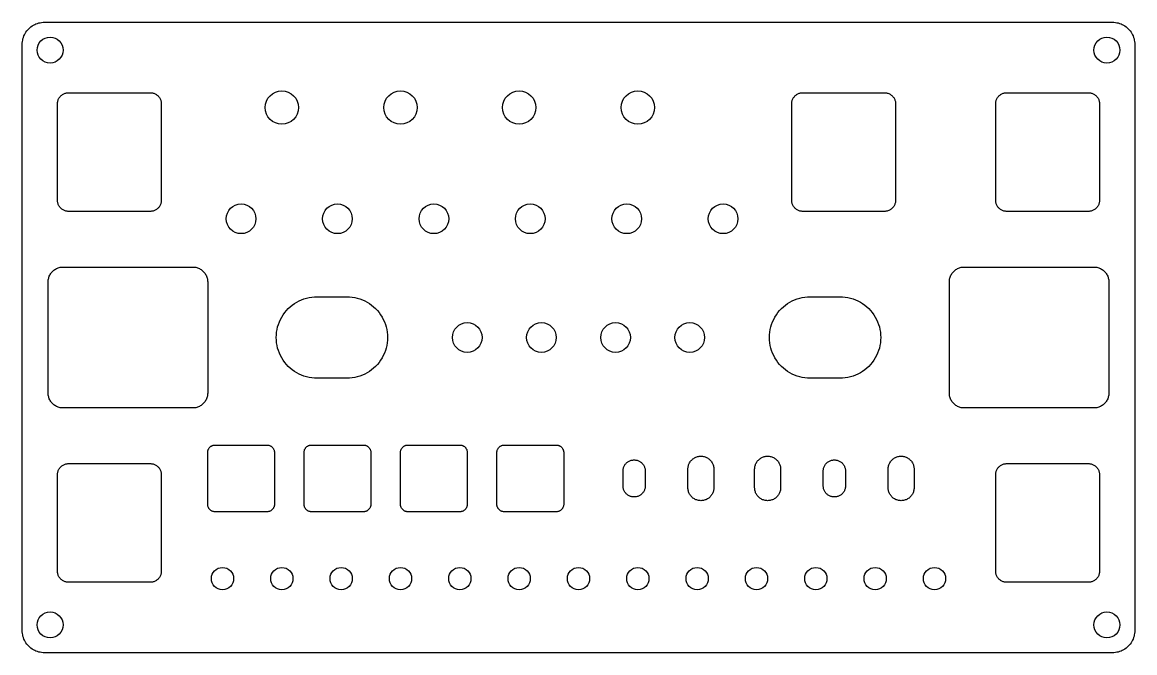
# Model space of a CAD drawing. Header units: millimetres. Extents: x 0 to 425, y -14 to 526.
# Drawn here: x 0 to 300, y 356 to 526 of the extents above; entities that cross this region are included whole.
import ezdxf

# ---------------------------------------------------------------- set-up
doc = ezdxf.new("R2010")
doc.units = ezdxf.units.MM
doc.layers.add('CUT', color=7, linetype='Continuous')

msp = doc.modelspace()

# ---------------------------------------------------------------- linework, layer by layer
at = {"layer": 'CUT'}
for points in [[(300, 362), (299.99, 361.61), (299.95, 361.22), (299.88, 360.83), (299.8, 360.45), (299.68, 360.07), (299.54, 359.7), (299.38, 359.35), (299.2, 359), (298.99, 358.67), (298.76, 358.35), (298.51, 358.04), (298.24, 357.76), (297.96, 357.49), (297.65, 357.24), (297.33, 357.01), (297, 356.8), (296.65, 356.62), (296.3, 356.46), (295.93, 356.32), (295.55, 356.2), (295.17, 356.12), (294.78, 356.05), (294.39, 356.01), (294, 356), (6, 356), (5.61, 356.01), (5.22, 356.05), (4.83, 356.12), (4.45, 356.2), (4.07, 356.32), (3.7, 356.46), (3.35, 356.62), (3, 356.8), (2.67, 357.01), (2.35, 357.24), (2.04, 357.49), (1.76, 357.76), (1.49, 358.04), (1.24, 358.35), (1.01, 358.67), (0.8, 359), (0.62, 359.35), (0.46, 359.7), (0.32, 360.07), (0.2, 360.45), (0.12, 360.83), (0.05, 361.22), (0.01, 361.61), (0, 362), (0, 520), (0.01, 520.39), (0.05, 520.78), (0.12, 521.17), (0.2, 521.55), (0.32, 521.93), (0.46, 522.3), (0.62, 522.65), (0.8, 523), (1.01, 523.33), (1.24, 523.65), (1.49, 523.96), (1.76, 524.24), (2.04, 524.51), (2.35, 524.76), (2.67, 524.99), (3, 525.2), (3.35, 525.38), (3.7, 525.54), (4.07, 525.68), (4.45, 525.8), (4.83, 525.88), (5.22, 525.95), (5.61, 525.99), (6, 526), (294, 526), (294.39, 525.99), (294.78, 525.95), (295.17, 525.88), (295.55, 525.8), (295.93, 525.68), (296.3, 525.54), (296.65, 525.38), (297, 525.2), (297.33, 524.99), (297.65, 524.76), (297.96, 524.51), (298.24, 524.24), (298.51, 523.96), (298.76, 523.65), (298.99, 523.33), (299.2, 523), (299.38, 522.65), (299.54, 522.3), (299.68, 521.93), (299.8, 521.55), (299.88, 521.17), (299.95, 520.78), (299.99, 520.39), (300, 520)], [(37.5, 478), (37.49, 477.8), (37.47, 477.61), (37.44, 477.41), (37.4, 477.22), (37.34, 477.04), (37.27, 476.85), (37.19, 476.67), (37.1, 476.5), (36.99, 476.33), (36.88, 476.17), (36.76, 476.02), (36.62, 475.88), (36.48, 475.74), (36.33, 475.62), (36.17, 475.51), (36, 475.4), (35.83, 475.31), (35.65, 475.23), (35.46, 475.16), (35.28, 475.1), (35.09, 475.06), (34.89, 475.03), (34.7, 475.01), (34.5, 475), (12.5, 475), (12.3, 475.01), (12.11, 475.03), (11.91, 475.06), (11.72, 475.1), (11.54, 475.16), (11.35, 475.23), (11.17, 475.31), (11, 475.4), (10.83, 475.51), (10.67, 475.62), (10.52, 475.74), (10.38, 475.88), (10.24, 476.02), (10.12, 476.17), (10.01, 476.33), (9.9, 476.5), (9.81, 476.67), (9.73, 476.85), (9.66, 477.04), (9.6, 477.22), (9.56, 477.41), (9.53, 477.61), (9.51, 477.8), (9.5, 478), (9.5, 504), (9.51, 504.2), (9.53, 504.39), (9.56, 504.59), (9.6, 504.78), (9.66, 504.96), (9.73, 505.15), (9.81, 505.33), (9.9, 505.5), (10.01, 505.67), (10.12, 505.83), (10.24, 505.98), (10.38, 506.12), (10.52, 506.26), (10.67, 506.38), (10.83, 506.49), (11, 506.6), (11.17, 506.69), (11.35, 506.77), (11.54, 506.84), (11.72, 506.9), (11.91, 506.94), (12.11, 506.97), (12.3, 506.99), (12.5, 507), (34.5, 507), (34.7, 506.99), (34.89, 506.97), (35.09, 506.94), (35.28, 506.9), (35.46, 506.84), (35.65, 506.77), (35.83, 506.69), (36, 506.6), (36.17, 506.49), (36.33, 506.38), (36.48, 506.26), (36.62, 506.12), (36.76, 505.98), (36.88, 505.83), (36.99, 505.67), (37.1, 505.5), (37.19, 505.33), (37.27, 505.15), (37.34, 504.96), (37.4, 504.78), (37.44, 504.59), (37.47, 504.39), (37.49, 504.2), (37.5, 504)], [(235.5, 478), (235.49, 477.8), (235.47, 477.61), (235.44, 477.41), (235.4, 477.22), (235.34, 477.04), (235.27, 476.85), (235.19, 476.67), (235.1, 476.5), (234.99, 476.33), (234.88, 476.17), (234.76, 476.02), (234.62, 475.88), (234.48, 475.74), (234.33, 475.62), (234.17, 475.51), (234, 475.4), (233.83, 475.31), (233.65, 475.23), (233.46, 475.16), (233.28, 475.1), (233.09, 475.06), (232.89, 475.03), (232.7, 475.01), (232.5, 475), (210.5, 475), (210.3, 475.01), (210.11, 475.03), (209.91, 475.06), (209.72, 475.1), (209.54, 475.16), (209.35, 475.23), (209.17, 475.31), (209, 475.4), (208.83, 475.51), (208.67, 475.62), (208.52, 475.74), (208.38, 475.88), (208.24, 476.02), (208.12, 476.17), (208.01, 476.33), (207.9, 476.5), (207.81, 476.67), (207.73, 476.85), (207.66, 477.04), (207.6, 477.22), (207.56, 477.41), (207.53, 477.61), (207.51, 477.8), (207.5, 478), (207.5, 504), (207.51, 504.2), (207.53, 504.39), (207.56, 504.59), (207.6, 504.78), (207.66, 504.96), (207.73, 505.15), (207.81, 505.33), (207.9, 505.5), (208.01, 505.67), (208.12, 505.83), (208.24, 505.98), (208.38, 506.12), (208.52, 506.26), (208.67, 506.38), (208.83, 506.49), (209, 506.6), (209.17, 506.69), (209.35, 506.77), (209.54, 506.84), (209.72, 506.9), (209.91, 506.94), (210.11, 506.97), (210.3, 506.99), (210.5, 507), (232.5, 507), (232.7, 506.99), (232.89, 506.97), (233.09, 506.94), (233.28, 506.9), (233.46, 506.84), (233.65, 506.77), (233.83, 506.69), (234, 506.6), (234.17, 506.49), (234.33, 506.38), (234.48, 506.26), (234.62, 506.12), (234.76, 505.98), (234.88, 505.83), (234.99, 505.67), (235.1, 505.5), (235.19, 505.33), (235.27, 505.15), (235.34, 504.96), (235.4, 504.78), (235.44, 504.59), (235.47, 504.39), (235.49, 504.2), (235.5, 504)], [(290.5, 478), (290.49, 477.8), (290.47, 477.61), (290.44, 477.41), (290.4, 477.22), (290.34, 477.04), (290.27, 476.85), (290.19, 476.67), (290.1, 476.5), (289.99, 476.33), (289.88, 476.17), (289.76, 476.02), (289.62, 475.88), (289.48, 475.74), (289.33, 475.62), (289.17, 475.51), (289, 475.4), (288.83, 475.31), (288.65, 475.23), (288.46, 475.16), (288.28, 475.1), (288.09, 475.06), (287.89, 475.03), (287.7, 475.01), (287.5, 475), (265.5, 475), (265.3, 475.01), (265.11, 475.03), (264.91, 475.06), (264.72, 475.1), (264.54, 475.16), (264.35, 475.23), (264.17, 475.31), (264, 475.4), (263.83, 475.51), (263.67, 475.62), (263.52, 475.74), (263.38, 475.88), (263.24, 476.02), (263.12, 476.17), (263.01, 476.33), (262.9, 476.5), (262.81, 476.67), (262.73, 476.85), (262.66, 477.04), (262.6, 477.22), (262.56, 477.41), (262.53, 477.61), (262.51, 477.8), (262.5, 478), (262.5, 504), (262.51, 504.2), (262.53, 504.39), (262.56, 504.59), (262.6, 504.78), (262.66, 504.96), (262.73, 505.15), (262.81, 505.33), (262.9, 505.5), (263.01, 505.67), (263.12, 505.83), (263.24, 505.98), (263.38, 506.12), (263.52, 506.26), (263.67, 506.38), (263.83, 506.49), (264, 506.6), (264.17, 506.69), (264.35, 506.77), (264.54, 506.84), (264.72, 506.9), (264.91, 506.94), (265.11, 506.97), (265.3, 506.99), (265.5, 507), (287.5, 507), (287.7, 506.99), (287.89, 506.97), (288.09, 506.94), (288.28, 506.9), (288.46, 506.84), (288.65, 506.77), (288.83, 506.69), (289, 506.6), (289.17, 506.49), (289.33, 506.38), (289.48, 506.26), (289.62, 506.12), (289.76, 505.98), (289.88, 505.83), (289.99, 505.67), (290.1, 505.5), (290.19, 505.33), (290.27, 505.15), (290.34, 504.96), (290.4, 504.78), (290.44, 504.59), (290.47, 504.39), (290.49, 504.2), (290.5, 504)], [(50, 426), (49.99, 425.74), (49.97, 425.48), (49.92, 425.22), (49.86, 424.96), (49.79, 424.71), (49.7, 424.47), (49.59, 424.23), (49.46, 424), (49.33, 423.78), (49.17, 423.56), (49.01, 423.36), (48.83, 423.17), (48.64, 422.99), (48.44, 422.83), (48.22, 422.67), (48, 422.54), (47.77, 422.41), (47.53, 422.3), (47.29, 422.21), (47.04, 422.14), (46.78, 422.08), (46.52, 422.03), (46.26, 422.01), (46, 422), (11, 422), (10.74, 422.01), (10.48, 422.03), (10.22, 422.08), (9.96, 422.14), (9.71, 422.21), (9.47, 422.3), (9.23, 422.41), (9, 422.54), (8.78, 422.67), (8.56, 422.83), (8.36, 422.99), (8.17, 423.17), (7.99, 423.36), (7.83, 423.56), (7.67, 423.78), (7.54, 424), (7.41, 424.23), (7.3, 424.47), (7.21, 424.71), (7.14, 424.96), (7.08, 425.22), (7.03, 425.48), (7.01, 425.74), (7, 426), (7, 456), (7.01, 456.26), (7.03, 456.52), (7.08, 456.78), (7.14, 457.04), (7.21, 457.29), (7.3, 457.53), (7.41, 457.77), (7.54, 458), (7.67, 458.22), (7.83, 458.44), (7.99, 458.64), (8.17, 458.83), (8.36, 459.01), (8.56, 459.17), (8.78, 459.33), (9, 459.46), (9.23, 459.59), (9.47, 459.7), (9.71, 459.79), (9.96, 459.86), (10.22, 459.92), (10.48, 459.97), (10.74, 459.99), (11, 460), (46, 460), (46.26, 459.99), (46.52, 459.97), (46.78, 459.92), (47.04, 459.86), (47.29, 459.79), (47.53, 459.7), (47.77, 459.59), (48, 459.46), (48.22, 459.33), (48.44, 459.17), (48.64, 459.01), (48.83, 458.83), (49.01, 458.64), (49.17, 458.44), (49.33, 458.22), (49.46, 458), (49.59, 457.77), (49.7, 457.53), (49.79, 457.29), (49.86, 457.04), (49.92, 456.78), (49.97, 456.52), (49.99, 456.26), (50, 456)], [(293, 426), (292.99, 425.74), (292.97, 425.48), (292.92, 425.22), (292.86, 424.96), (292.79, 424.71), (292.7, 424.47), (292.59, 424.23), (292.46, 424), (292.33, 423.78), (292.17, 423.56), (292.01, 423.36), (291.83, 423.17), (291.64, 422.99), (291.44, 422.83), (291.22, 422.67), (291, 422.54), (290.77, 422.41), (290.53, 422.3), (290.29, 422.21), (290.04, 422.14), (289.78, 422.08), (289.52, 422.03), (289.26, 422.01), (289, 422), (254, 422), (253.74, 422.01), (253.48, 422.03), (253.22, 422.08), (252.96, 422.14), (252.71, 422.21), (252.47, 422.3), (252.23, 422.41), (252, 422.54), (251.78, 422.67), (251.56, 422.83), (251.36, 422.99), (251.17, 423.17), (250.99, 423.36), (250.83, 423.56), (250.67, 423.78), (250.54, 424), (250.41, 424.23), (250.3, 424.47), (250.21, 424.71), (250.14, 424.96), (250.08, 425.22), (250.03, 425.48), (250.01, 425.74), (250, 426), (250, 456), (250.01, 456.26), (250.03, 456.52), (250.08, 456.78), (250.14, 457.04), (250.21, 457.29), (250.3, 457.53), (250.41, 457.77), (250.54, 458), (250.67, 458.22), (250.83, 458.44), (250.99, 458.64), (251.17, 458.83), (251.36, 459.01), (251.56, 459.17), (251.78, 459.33), (252, 459.46), (252.23, 459.59), (252.47, 459.7), (252.71, 459.79), (252.96, 459.86), (253.22, 459.92), (253.48, 459.97), (253.74, 459.99), (254, 460), (289, 460), (289.26, 459.99), (289.52, 459.97), (289.78, 459.92), (290.04, 459.86), (290.29, 459.79), (290.53, 459.7), (290.77, 459.59), (291, 459.46), (291.22, 459.33), (291.44, 459.17), (291.64, 459.01), (291.83, 458.83), (292.01, 458.64), (292.17, 458.44), (292.33, 458.22), (292.46, 458), (292.59, 457.77), (292.7, 457.53), (292.79, 457.29), (292.86, 457.04), (292.92, 456.78), (292.97, 456.52), (292.99, 456.26), (293, 456)], [(87.5, 452), (88.22, 451.98), (88.94, 451.91), (89.65, 451.79), (90.35, 451.63), (91.04, 451.42), (91.71, 451.16), (92.37, 450.87), (93, 450.53), (93.61, 450.15), (94.2, 449.73), (94.75, 449.27), (95.28, 448.78), (95.77, 448.25), (96.23, 447.7), (96.65, 447.11), (97.03, 446.5), (97.37, 445.87), (97.66, 445.21), (97.92, 444.54), (98.13, 443.85), (98.29, 443.15), (98.41, 442.44), (98.48, 441.72), (98.5, 441), (98.48, 440.28), (98.41, 439.56), (98.29, 438.85), (98.13, 438.15), (97.92, 437.46), (97.66, 436.79), (97.37, 436.13), (97.03, 435.5), (96.65, 434.89), (96.23, 434.3), (95.77, 433.75), (95.28, 433.22), (94.75, 432.73), (94.2, 432.27), (93.61, 431.85), (93, 431.47), (92.37, 431.13), (91.71, 430.84), (91.04, 430.58), (90.35, 430.37), (89.65, 430.21), (88.94, 430.09), (88.22, 430.02), (87.5, 430), (79.5, 430), (78.78, 430.02), (78.06, 430.09), (77.35, 430.21), (76.65, 430.37), (75.96, 430.58), (75.29, 430.84), (74.63, 431.13), (74, 431.47), (73.39, 431.85), (72.8, 432.27), (72.25, 432.73), (71.72, 433.22), (71.23, 433.75), (70.77, 434.3), (70.35, 434.89), (69.97, 435.5), (69.63, 436.13), (69.34, 436.79), (69.08, 437.46), (68.87, 438.15), (68.71, 438.85), (68.59, 439.56), (68.52, 440.28), (68.5, 441), (68.52, 441.72), (68.59, 442.44), (68.71, 443.15), (68.87, 443.85), (69.08, 444.54), (69.34, 445.21), (69.63, 445.87), (69.97, 446.5), (70.35, 447.11), (70.77, 447.7), (71.23, 448.25), (71.72, 448.78), (72.25, 449.27), (72.8, 449.73), (73.39, 450.15), (74, 450.53), (74.63, 450.87), (75.29, 451.16), (75.96, 451.42), (76.65, 451.63), (77.35, 451.79), (78.06, 451.91), (78.78, 451.98), (79.5, 452)], [(220.5, 452), (221.22, 451.98), (221.94, 451.91), (222.65, 451.79), (223.35, 451.63), (224.04, 451.42), (224.71, 451.16), (225.37, 450.87), (226, 450.53), (226.61, 450.15), (227.2, 449.73), (227.75, 449.27), (228.28, 448.78), (228.77, 448.25), (229.23, 447.7), (229.65, 447.11), (230.03, 446.5), (230.37, 445.87), (230.66, 445.21), (230.92, 444.54), (231.13, 443.85), (231.29, 443.15), (231.41, 442.44), (231.48, 441.72), (231.5, 441), (231.48, 440.28), (231.41, 439.56), (231.29, 438.85), (231.13, 438.15), (230.92, 437.46), (230.66, 436.79), (230.37, 436.13), (230.03, 435.5), (229.65, 434.89), (229.23, 434.3), (228.77, 433.75), (228.28, 433.22), (227.75, 432.73), (227.2, 432.27), (226.61, 431.85), (226, 431.47), (225.37, 431.13), (224.71, 430.84), (224.04, 430.58), (223.35, 430.37), (222.65, 430.21), (221.94, 430.09), (221.22, 430.02), (220.5, 430), (212.5, 430), (211.78, 430.02), (211.06, 430.09), (210.35, 430.21), (209.65, 430.37), (208.96, 430.58), (208.29, 430.84), (207.63, 431.13), (207, 431.47), (206.39, 431.85), (205.8, 432.27), (205.25, 432.73), (204.72, 433.22), (204.23, 433.75), (203.77, 434.3), (203.35, 434.89), (202.97, 435.5), (202.63, 436.13), (202.34, 436.79), (202.08, 437.46), (201.87, 438.15), (201.71, 438.85), (201.59, 439.56), (201.52, 440.28), (201.5, 441), (201.52, 441.72), (201.59, 442.44), (201.71, 443.15), (201.87, 443.85), (202.08, 444.54), (202.34, 445.21), (202.63, 445.87), (202.97, 446.5), (203.35, 447.11), (203.77, 447.7), (204.23, 448.25), (204.72, 448.78), (205.25, 449.27), (205.8, 449.73), (206.39, 450.15), (207, 450.53), (207.63, 450.87), (208.29, 451.16), (208.96, 451.42), (209.65, 451.63), (210.35, 451.79), (211.06, 451.91), (211.78, 451.98), (212.5, 452)], [(68, 396), (68, 395.87), (67.98, 395.74), (67.96, 395.61), (67.93, 395.48), (67.89, 395.36), (67.85, 395.23), (67.79, 395.12), (67.73, 395), (67.66, 394.89), (67.59, 394.78), (67.5, 394.68), (67.41, 394.59), (67.32, 394.5), (67.22, 394.41), (67.11, 394.34), (67, 394.27), (66.88, 394.21), (66.77, 394.15), (66.64, 394.11), (66.52, 394.07), (66.39, 394.04), (66.26, 394.02), (66.13, 394), (66, 394), (52, 394), (51.87, 394), (51.74, 394.02), (51.61, 394.04), (51.48, 394.07), (51.36, 394.11), (51.23, 394.15), (51.12, 394.21), (51, 394.27), (50.89, 394.34), (50.78, 394.41), (50.68, 394.5), (50.59, 394.59), (50.5, 394.68), (50.41, 394.78), (50.34, 394.89), (50.27, 395), (50.21, 395.12), (50.15, 395.23), (50.11, 395.36), (50.07, 395.48), (50.04, 395.61), (50.02, 395.74), (50, 395.87), (50, 396), (50, 410), (50, 410.13), (50.02, 410.26), (50.04, 410.39), (50.07, 410.52), (50.11, 410.64), (50.15, 410.77), (50.21, 410.88), (50.27, 411), (50.34, 411.11), (50.41, 411.22), (50.5, 411.32), (50.59, 411.41), (50.68, 411.5), (50.78, 411.59), (50.89, 411.66), (51, 411.73), (51.12, 411.79), (51.23, 411.85), (51.36, 411.89), (51.48, 411.93), (51.61, 411.96), (51.74, 411.98), (51.87, 412), (52, 412), (66, 412), (66.13, 412), (66.26, 411.98), (66.39, 411.96), (66.52, 411.93), (66.64, 411.89), (66.77, 411.85), (66.88, 411.79), (67, 411.73), (67.11, 411.66), (67.22, 411.59), (67.32, 411.5), (67.41, 411.41), (67.5, 411.32), (67.59, 411.22), (67.66, 411.11), (67.73, 411), (67.79, 410.88), (67.85, 410.77), (67.89, 410.64), (67.93, 410.52), (67.96, 410.39), (67.98, 410.26), (68, 410.13), (68, 410)], [(94, 396), (94, 395.87), (93.98, 395.74), (93.96, 395.61), (93.93, 395.48), (93.89, 395.36), (93.85, 395.23), (93.79, 395.12), (93.73, 395), (93.66, 394.89), (93.59, 394.78), (93.5, 394.68), (93.41, 394.59), (93.32, 394.5), (93.22, 394.41), (93.11, 394.34), (93, 394.27), (92.88, 394.21), (92.77, 394.15), (92.64, 394.11), (92.52, 394.07), (92.39, 394.04), (92.26, 394.02), (92.13, 394), (92, 394), (78, 394), (77.87, 394), (77.74, 394.02), (77.61, 394.04), (77.48, 394.07), (77.36, 394.11), (77.23, 394.15), (77.12, 394.21), (77, 394.27), (76.89, 394.34), (76.78, 394.41), (76.68, 394.5), (76.59, 394.59), (76.5, 394.68), (76.41, 394.78), (76.34, 394.89), (76.27, 395), (76.21, 395.12), (76.15, 395.23), (76.11, 395.36), (76.07, 395.48), (76.04, 395.61), (76.02, 395.74), (76, 395.87), (76, 396), (76, 410), (76, 410.13), (76.02, 410.26), (76.04, 410.39), (76.07, 410.52), (76.11, 410.64), (76.15, 410.77), (76.21, 410.88), (76.27, 411), (76.34, 411.11), (76.41, 411.22), (76.5, 411.32), (76.59, 411.41), (76.68, 411.5), (76.78, 411.59), (76.89, 411.66), (77, 411.73), (77.12, 411.79), (77.23, 411.85), (77.36, 411.89), (77.48, 411.93), (77.61, 411.96), (77.74, 411.98), (77.87, 412), (78, 412), (92, 412), (92.13, 412), (92.26, 411.98), (92.39, 411.96), (92.52, 411.93), (92.64, 411.89), (92.77, 411.85), (92.88, 411.79), (93, 411.73), (93.11, 411.66), (93.22, 411.59), (93.32, 411.5), (93.41, 411.41), (93.5, 411.32), (93.59, 411.22), (93.66, 411.11), (93.73, 411), (93.79, 410.88), (93.85, 410.77), (93.89, 410.64), (93.93, 410.52), (93.96, 410.39), (93.98, 410.26), (94, 410.13), (94, 410)], [(120, 396), (120, 395.87), (119.98, 395.74), (119.96, 395.61), (119.93, 395.48), (119.89, 395.36), (119.85, 395.23), (119.79, 395.12), (119.73, 395), (119.66, 394.89), (119.59, 394.78), (119.5, 394.68), (119.41, 394.59), (119.32, 394.5), (119.22, 394.41), (119.11, 394.34), (119, 394.27), (118.88, 394.21), (118.77, 394.15), (118.64, 394.11), (118.52, 394.07), (118.39, 394.04), (118.26, 394.02), (118.13, 394), (118, 394), (104, 394), (103.87, 394), (103.74, 394.02), (103.61, 394.04), (103.48, 394.07), (103.36, 394.11), (103.23, 394.15), (103.12, 394.21), (103, 394.27), (102.89, 394.34), (102.78, 394.41), (102.68, 394.5), (102.59, 394.59), (102.5, 394.68), (102.41, 394.78), (102.34, 394.89), (102.27, 395), (102.21, 395.12), (102.15, 395.23), (102.11, 395.36), (102.07, 395.48), (102.04, 395.61), (102.02, 395.74), (102, 395.87), (102, 396), (102, 410), (102, 410.13), (102.02, 410.26), (102.04, 410.39), (102.07, 410.52), (102.11, 410.64), (102.15, 410.77), (102.21, 410.88), (102.27, 411), (102.34, 411.11), (102.41, 411.22), (102.5, 411.32), (102.59, 411.41), (102.68, 411.5), (102.78, 411.59), (102.89, 411.66), (103, 411.73), (103.12, 411.79), (103.23, 411.85), (103.36, 411.89), (103.48, 411.93), (103.61, 411.96), (103.74, 411.98), (103.87, 412), (104, 412), (118, 412), (118.13, 412), (118.26, 411.98), (118.39, 411.96), (118.52, 411.93), (118.64, 411.89), (118.77, 411.85), (118.88, 411.79), (119, 411.73), (119.11, 411.66), (119.22, 411.59), (119.32, 411.5), (119.41, 411.41), (119.5, 411.32), (119.59, 411.22), (119.66, 411.11), (119.73, 411), (119.79, 410.88), (119.85, 410.77), (119.89, 410.64), (119.93, 410.52), (119.96, 410.39), (119.98, 410.26), (120, 410.13), (120, 410)], [(146, 396), (146, 395.87), (145.98, 395.74), (145.96, 395.61), (145.93, 395.48), (145.89, 395.36), (145.85, 395.23), (145.79, 395.12), (145.73, 395), (145.66, 394.89), (145.59, 394.78), (145.5, 394.68), (145.41, 394.59), (145.32, 394.5), (145.22, 394.41), (145.11, 394.34), (145, 394.27), (144.88, 394.21), (144.77, 394.15), (144.64, 394.11), (144.52, 394.07), (144.39, 394.04), (144.26, 394.02), (144.13, 394), (144, 394), (130, 394), (129.87, 394), (129.74, 394.02), (129.61, 394.04), (129.48, 394.07), (129.36, 394.11), (129.23, 394.15), (129.12, 394.21), (129, 394.27), (128.89, 394.34), (128.78, 394.41), (128.68, 394.5), (128.59, 394.59), (128.5, 394.68), (128.41, 394.78), (128.34, 394.89), (128.27, 395), (128.21, 395.12), (128.15, 395.23), (128.11, 395.36), (128.07, 395.48), (128.04, 395.61), (128.02, 395.74), (128, 395.87), (128, 396), (128, 410), (128, 410.13), (128.02, 410.26), (128.04, 410.39), (128.07, 410.52), (128.11, 410.64), (128.15, 410.77), (128.21, 410.88), (128.27, 411), (128.34, 411.11), (128.41, 411.22), (128.5, 411.32), (128.59, 411.41), (128.68, 411.5), (128.78, 411.59), (128.89, 411.66), (129, 411.73), (129.12, 411.79), (129.23, 411.85), (129.36, 411.89), (129.48, 411.93), (129.61, 411.96), (129.74, 411.98), (129.87, 412), (130, 412), (144, 412), (144.13, 412), (144.26, 411.98), (144.39, 411.96), (144.52, 411.93), (144.64, 411.89), (144.77, 411.85), (144.88, 411.79), (145, 411.73), (145.11, 411.66), (145.22, 411.59), (145.32, 411.5), (145.41, 411.41), (145.5, 411.32), (145.59, 411.22), (145.66, 411.11), (145.73, 411), (145.79, 410.88), (145.85, 410.77), (145.89, 410.64), (145.93, 410.52), (145.96, 410.39), (145.98, 410.26), (146, 410.13), (146, 410)], [(162, 405), (162.01, 405.2), (162.03, 405.39), (162.06, 405.59), (162.1, 405.78), (162.16, 405.96), (162.23, 406.15), (162.31, 406.33), (162.4, 406.5), (162.51, 406.67), (162.62, 406.83), (162.74, 406.98), (162.88, 407.12), (163.02, 407.26), (163.17, 407.38), (163.33, 407.49), (163.5, 407.6), (163.67, 407.69), (163.85, 407.77), (164.04, 407.84), (164.22, 407.9), (164.41, 407.94), (164.61, 407.97), (164.8, 407.99), (165, 408), (165.2, 407.99), (165.39, 407.97), (165.59, 407.94), (165.78, 407.9), (165.96, 407.84), (166.15, 407.77), (166.33, 407.69), (166.5, 407.6), (166.67, 407.49), (166.83, 407.38), (166.98, 407.26), (167.12, 407.12), (167.26, 406.98), (167.38, 406.83), (167.49, 406.67), (167.6, 406.5), (167.69, 406.33), (167.77, 406.15), (167.84, 405.96), (167.9, 405.78), (167.94, 405.59), (167.97, 405.39), (167.99, 405.2), (168, 405), (168, 401), (167.99, 400.8), (167.97, 400.61), (167.94, 400.41), (167.9, 400.22), (167.84, 400.04), (167.77, 399.85), (167.69, 399.67), (167.6, 399.5), (167.49, 399.33), (167.38, 399.17), (167.26, 399.02), (167.12, 398.88), (166.98, 398.74), (166.83, 398.62), (166.67, 398.51), (166.5, 398.4), (166.33, 398.31), (166.15, 398.23), (165.96, 398.16), (165.78, 398.1), (165.59, 398.06), (165.39, 398.03), (165.2, 398.01), (165, 398), (164.8, 398.01), (164.61, 398.03), (164.41, 398.06), (164.22, 398.1), (164.04, 398.16), (163.85, 398.23), (163.67, 398.31), (163.5, 398.4), (163.33, 398.51), (163.17, 398.62), (163.02, 398.74), (162.88, 398.88), (162.74, 399.02), (162.62, 399.17), (162.51, 399.33), (162.4, 399.5), (162.31, 399.67), (162.23, 399.85), (162.16, 400.04), (162.1, 400.22), (162.06, 400.41), (162.03, 400.61), (162.01, 400.8), (162, 401)], [(179.5, 405.5), (179.51, 405.73), (179.53, 405.96), (179.57, 406.18), (179.62, 406.41), (179.69, 406.63), (179.77, 406.84), (179.86, 407.05), (179.97, 407.25), (180.09, 407.44), (180.22, 407.63), (180.37, 407.81), (180.53, 407.97), (180.69, 408.13), (180.87, 408.28), (181.06, 408.41), (181.25, 408.53), (181.45, 408.64), (181.66, 408.73), (181.87, 408.81), (182.09, 408.88), (182.32, 408.93), (182.54, 408.97), (182.77, 408.99), (183, 409), (183.23, 408.99), (183.46, 408.97), (183.68, 408.93), (183.91, 408.88), (184.13, 408.81), (184.34, 408.73), (184.55, 408.64), (184.75, 408.53), (184.94, 408.41), (185.13, 408.28), (185.31, 408.13), (185.47, 407.97), (185.63, 407.81), (185.78, 407.63), (185.91, 407.44), (186.03, 407.25), (186.14, 407.05), (186.23, 406.84), (186.31, 406.63), (186.38, 406.41), (186.43, 406.18), (186.47, 405.96), (186.49, 405.73), (186.5, 405.5), (186.5, 400.5), (186.49, 400.27), (186.47, 400.04), (186.43, 399.82), (186.38, 399.59), (186.31, 399.37), (186.23, 399.16), (186.14, 398.95), (186.03, 398.75), (185.91, 398.56), (185.78, 398.37), (185.63, 398.19), (185.47, 398.03), (185.31, 397.87), (185.13, 397.72), (184.94, 397.59), (184.75, 397.47), (184.55, 397.36), (184.34, 397.27), (184.13, 397.19), (183.91, 397.12), (183.68, 397.07), (183.46, 397.03), (183.23, 397.01), (183, 397), (182.77, 397.01), (182.54, 397.03), (182.32, 397.07), (182.09, 397.12), (181.87, 397.19), (181.66, 397.27), (181.45, 397.36), (181.25, 397.47), (181.06, 397.59), (180.87, 397.72), (180.69, 397.87), (180.53, 398.03), (180.37, 398.19), (180.22, 398.37), (180.09, 398.56), (179.97, 398.75), (179.86, 398.95), (179.77, 399.16), (179.69, 399.37), (179.62, 399.59), (179.57, 399.82), (179.53, 400.04), (179.51, 400.27), (179.5, 400.5)], [(197.5, 405.5), (197.51, 405.73), (197.53, 405.96), (197.57, 406.18), (197.62, 406.41), (197.69, 406.63), (197.77, 406.84), (197.86, 407.05), (197.97, 407.25), (198.09, 407.44), (198.22, 407.63), (198.37, 407.81), (198.53, 407.97), (198.69, 408.13), (198.87, 408.28), (199.06, 408.41), (199.25, 408.53), (199.45, 408.64), (199.66, 408.73), (199.87, 408.81), (200.09, 408.88), (200.32, 408.93), (200.54, 408.97), (200.77, 408.99), (201, 409), (201.23, 408.99), (201.46, 408.97), (201.68, 408.93), (201.91, 408.88), (202.13, 408.81), (202.34, 408.73), (202.55, 408.64), (202.75, 408.53), (202.94, 408.41), (203.13, 408.28), (203.31, 408.13), (203.47, 407.97), (203.63, 407.81), (203.78, 407.63), (203.91, 407.44), (204.03, 407.25), (204.14, 407.05), (204.23, 406.84), (204.31, 406.63), (204.38, 406.41), (204.43, 406.18), (204.47, 405.96), (204.49, 405.73), (204.5, 405.5), (204.5, 400.5), (204.49, 400.27), (204.47, 400.04), (204.43, 399.82), (204.38, 399.59), (204.31, 399.37), (204.23, 399.16), (204.14, 398.95), (204.03, 398.75), (203.91, 398.56), (203.78, 398.37), (203.63, 398.19), (203.47, 398.03), (203.31, 397.87), (203.13, 397.72), (202.94, 397.59), (202.75, 397.47), (202.55, 397.36), (202.34, 397.27), (202.13, 397.19), (201.91, 397.12), (201.68, 397.07), (201.46, 397.03), (201.23, 397.01), (201, 397), (200.77, 397.01), (200.54, 397.03), (200.32, 397.07), (200.09, 397.12), (199.87, 397.19), (199.66, 397.27), (199.45, 397.36), (199.25, 397.47), (199.06, 397.59), (198.87, 397.72), (198.69, 397.87), (198.53, 398.03), (198.37, 398.19), (198.22, 398.37), (198.09, 398.56), (197.97, 398.75), (197.86, 398.95), (197.77, 399.16), (197.69, 399.37), (197.62, 399.59), (197.57, 399.82), (197.53, 400.04), (197.51, 400.27), (197.5, 400.5)], [(216, 405), (216.01, 405.2), (216.03, 405.39), (216.06, 405.59), (216.1, 405.78), (216.16, 405.96), (216.23, 406.15), (216.31, 406.33), (216.4, 406.5), (216.51, 406.67), (216.62, 406.83), (216.74, 406.98), (216.88, 407.12), (217.02, 407.26), (217.17, 407.38), (217.33, 407.49), (217.5, 407.6), (217.67, 407.69), (217.85, 407.77), (218.04, 407.84), (218.22, 407.9), (218.41, 407.94), (218.61, 407.97), (218.8, 407.99), (219, 408), (219.2, 407.99), (219.39, 407.97), (219.59, 407.94), (219.78, 407.9), (219.96, 407.84), (220.15, 407.77), (220.33, 407.69), (220.5, 407.6), (220.67, 407.49), (220.83, 407.38), (220.98, 407.26), (221.12, 407.12), (221.26, 406.98), (221.38, 406.83), (221.49, 406.67), (221.6, 406.5), (221.69, 406.33), (221.77, 406.15), (221.84, 405.96), (221.9, 405.78), (221.94, 405.59), (221.97, 405.39), (221.99, 405.2), (222, 405), (222, 401), (221.99, 400.8), (221.97, 400.61), (221.94, 400.41), (221.9, 400.22), (221.84, 400.04), (221.77, 399.85), (221.69, 399.67), (221.6, 399.5), (221.49, 399.33), (221.38, 399.17), (221.26, 399.02), (221.12, 398.88), (220.98, 398.74), (220.83, 398.62), (220.67, 398.51), (220.5, 398.4), (220.33, 398.31), (220.15, 398.23), (219.96, 398.16), (219.78, 398.1), (219.59, 398.06), (219.39, 398.03), (219.2, 398.01), (219, 398), (218.8, 398.01), (218.61, 398.03), (218.41, 398.06), (218.22, 398.1), (218.04, 398.16), (217.85, 398.23), (217.67, 398.31), (217.5, 398.4), (217.33, 398.51), (217.17, 398.62), (217.02, 398.74), (216.88, 398.88), (216.74, 399.02), (216.62, 399.17), (216.51, 399.33), (216.4, 399.5), (216.31, 399.67), (216.23, 399.85), (216.16, 400.04), (216.1, 400.22), (216.06, 400.41), (216.03, 400.61), (216.01, 400.8), (216, 401)], [(233.5, 405.5), (233.51, 405.73), (233.53, 405.96), (233.57, 406.18), (233.62, 406.41), (233.69, 406.63), (233.77, 406.84), (233.86, 407.05), (233.97, 407.25), (234.09, 407.44), (234.22, 407.63), (234.37, 407.81), (234.53, 407.97), (234.69, 408.13), (234.87, 408.28), (235.06, 408.41), (235.25, 408.53), (235.45, 408.64), (235.66, 408.73), (235.87, 408.81), (236.09, 408.88), (236.32, 408.93), (236.54, 408.97), (236.77, 408.99), (237, 409), (237.23, 408.99), (237.46, 408.97), (237.68, 408.93), (237.91, 408.88), (238.13, 408.81), (238.34, 408.73), (238.55, 408.64), (238.75, 408.53), (238.94, 408.41), (239.13, 408.28), (239.31, 408.13), (239.47, 407.97), (239.63, 407.81), (239.78, 407.63), (239.91, 407.44), (240.03, 407.25), (240.14, 407.05), (240.23, 406.84), (240.31, 406.63), (240.38, 406.41), (240.43, 406.18), (240.47, 405.96), (240.49, 405.73), (240.5, 405.5), (240.5, 400.5), (240.49, 400.27), (240.47, 400.04), (240.43, 399.82), (240.38, 399.59), (240.31, 399.37), (240.23, 399.16), (240.14, 398.95), (240.03, 398.75), (239.91, 398.56), (239.78, 398.37), (239.63, 398.19), (239.47, 398.03), (239.31, 397.87), (239.13, 397.72), (238.94, 397.59), (238.75, 397.47), (238.55, 397.36), (238.34, 397.27), (238.13, 397.19), (237.91, 397.12), (237.68, 397.07), (237.46, 397.03), (237.23, 397.01), (237, 397), (236.77, 397.01), (236.54, 397.03), (236.32, 397.07), (236.09, 397.12), (235.87, 397.19), (235.66, 397.27), (235.45, 397.36), (235.25, 397.47), (235.06, 397.59), (234.87, 397.72), (234.69, 397.87), (234.53, 398.03), (234.37, 398.19), (234.22, 398.37), (234.09, 398.56), (233.97, 398.75), (233.86, 398.95), (233.77, 399.16), (233.69, 399.37), (233.62, 399.59), (233.57, 399.82), (233.53, 400.04), (233.51, 400.27), (233.5, 400.5)], [(37.5, 378), (37.49, 377.8), (37.47, 377.61), (37.44, 377.41), (37.4, 377.22), (37.34, 377.04), (37.27, 376.85), (37.19, 376.67), (37.1, 376.5), (36.99, 376.33), (36.88, 376.17), (36.76, 376.02), (36.62, 375.88), (36.48, 375.74), (36.33, 375.62), (36.17, 375.51), (36, 375.4), (35.83, 375.31), (35.65, 375.23), (35.46, 375.16), (35.28, 375.1), (35.09, 375.06), (34.89, 375.03), (34.7, 375.01), (34.5, 375), (12.5, 375), (12.3, 375.01), (12.11, 375.03), (11.91, 375.06), (11.72, 375.1), (11.54, 375.16), (11.35, 375.23), (11.17, 375.31), (11, 375.4), (10.83, 375.51), (10.67, 375.62), (10.52, 375.74), (10.38, 375.88), (10.24, 376.02), (10.12, 376.17), (10.01, 376.33), (9.9, 376.5), (9.81, 376.67), (9.73, 376.85), (9.66, 377.04), (9.6, 377.22), (9.56, 377.41), (9.53, 377.61), (9.51, 377.8), (9.5, 378), (9.5, 404), (9.51, 404.2), (9.53, 404.39), (9.56, 404.59), (9.6, 404.78), (9.66, 404.96), (9.73, 405.15), (9.81, 405.33), (9.9, 405.5), (10.01, 405.67), (10.12, 405.83), (10.24, 405.98), (10.38, 406.12), (10.52, 406.26), (10.67, 406.38), (10.83, 406.49), (11, 406.6), (11.17, 406.69), (11.35, 406.77), (11.54, 406.84), (11.72, 406.9), (11.91, 406.94), (12.11, 406.97), (12.3, 406.99), (12.5, 407), (34.5, 407), (34.7, 406.99), (34.89, 406.97), (35.09, 406.94), (35.28, 406.9), (35.46, 406.84), (35.65, 406.77), (35.83, 406.69), (36, 406.6), (36.17, 406.49), (36.33, 406.38), (36.48, 406.26), (36.62, 406.12), (36.76, 405.98), (36.88, 405.83), (36.99, 405.67), (37.1, 405.5), (37.19, 405.33), (37.27, 405.15), (37.34, 404.96), (37.4, 404.78), (37.44, 404.59), (37.47, 404.39), (37.49, 404.2), (37.5, 404)], [(290.5, 378), (290.49, 377.8), (290.47, 377.61), (290.44, 377.41), (290.4, 377.22), (290.34, 377.04), (290.27, 376.85), (290.19, 376.67), (290.1, 376.5), (289.99, 376.33), (289.88, 376.17), (289.76, 376.02), (289.62, 375.88), (289.48, 375.74), (289.33, 375.62), (289.17, 375.51), (289, 375.4), (288.83, 375.31), (288.65, 375.23), (288.46, 375.16), (288.28, 375.1), (288.09, 375.06), (287.89, 375.03), (287.7, 375.01), (287.5, 375), (265.5, 375), (265.3, 375.01), (265.11, 375.03), (264.91, 375.06), (264.72, 375.1), (264.54, 375.16), (264.35, 375.23), (264.17, 375.31), (264, 375.4), (263.83, 375.51), (263.67, 375.62), (263.52, 375.74), (263.38, 375.88), (263.24, 376.02), (263.12, 376.17), (263.01, 376.33), (262.9, 376.5), (262.81, 376.67), (262.73, 376.85), (262.66, 377.04), (262.6, 377.22), (262.56, 377.41), (262.53, 377.61), (262.51, 377.8), (262.5, 378), (262.5, 404), (262.51, 404.2), (262.53, 404.39), (262.56, 404.59), (262.6, 404.78), (262.66, 404.96), (262.73, 405.15), (262.81, 405.33), (262.9, 405.5), (263.01, 405.67), (263.12, 405.83), (263.24, 405.98), (263.38, 406.12), (263.52, 406.26), (263.67, 406.38), (263.83, 406.49), (264, 406.6), (264.17, 406.69), (264.35, 406.77), (264.54, 406.84), (264.72, 406.9), (264.91, 406.94), (265.11, 406.97), (265.3, 406.99), (265.5, 407), (287.5, 407), (287.7, 406.99), (287.89, 406.97), (288.09, 406.94), (288.28, 406.9), (288.46, 406.84), (288.65, 406.77), (288.83, 406.69), (289, 406.6), (289.17, 406.49), (289.33, 406.38), (289.48, 406.26), (289.62, 406.12), (289.76, 405.98), (289.88, 405.83), (289.99, 405.67), (290.1, 405.5), (290.19, 405.33), (290.27, 405.15), (290.34, 404.96), (290.4, 404.78), (290.44, 404.59), (290.47, 404.39), (290.49, 404.2), (290.5, 404)]]:
    msp.add_lwpolyline(points, close=True, dxfattribs=at)
for centre, radius in [((7.5, 518.5), 3.5), ((292.5, 518.5), 3.5), ((70, 503), 4.5), ((102, 503), 4.5), ((134, 503), 4.5), ((166, 503), 4.5), ((59, 473), 4), ((85, 473), 4), ((111, 473), 4), ((137, 473), 4), ((163, 473), 4), ((189, 473), 4), ((120, 441), 4), ((140, 441), 4), ((160, 441), 4), ((180, 441), 4), ((54, 376), 3), ((70, 376), 3), ((86, 376), 3), ((102, 376), 3), ((118, 376), 3), ((134, 376), 3), ((150, 376), 3), ((166, 376), 3), ((182, 376), 3), ((198, 376), 3), ((214, 376), 3), ((230, 376), 3), ((246, 376), 3), ((7.5, 363.5), 3.5), ((292.5, 363.5), 3.5)]:
    msp.add_circle(centre, radius, dxfattribs=at)

doc.saveas('drawing.dxf')
